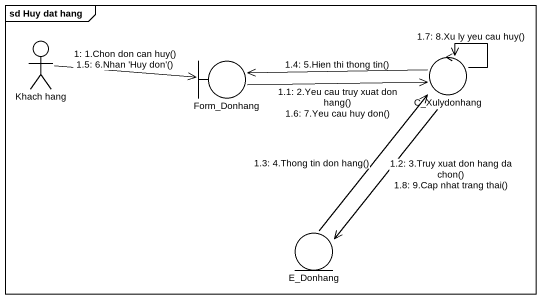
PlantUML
@startuml
mainframe sd Huy dat hang
actor "Khach hang" as Khach_hang
boundary Form_Donhang
control C_Xulydonhang
entity E_Donhang
Khach_hang -right-> Form_Donhang : 1: 1.Chon don can huy()\n1.5: 6.Nhan 'Huy don'()
Form_Donhang -right-> C_Xulydonhang : 1.1: 2.Yeu cau truy xuat don hang()\n1.6: 7.Yeu cau huy don()
C_Xulydonhang --> E_Donhang : 1.2: 3.Truy xuat don hang da chon()\n1.8: 9.Cap nhat trang thai()
E_Donhang -up-> C_Xulydonhang : 1.3: 4.Thong tin don hang()
C_Xulydonhang -left-> Form_Donhang : 1.4: 5.Hien thi thong tin()
C_Xulydonhang --> C_Xulydonhang : 1.7: 8.Xu ly yeu cau huy()
@enduml
